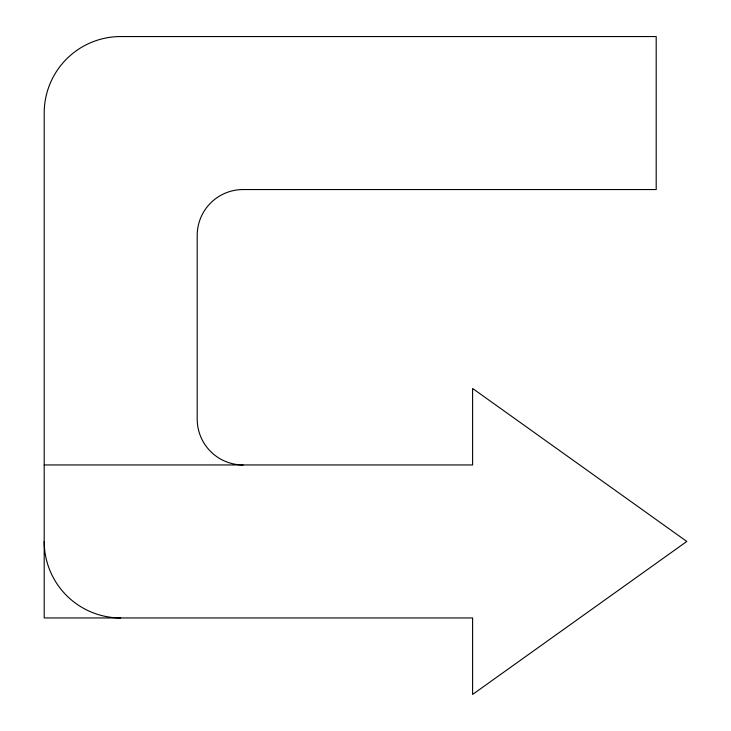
<?xml version="1.0" encoding="UTF-8"?>
<svg xmlns="http://www.w3.org/2000/svg" width="731" height="731" viewBox="0 0 731 731"><rect width="100%" height="100%" fill="white"/><g stroke="black" fill="none" stroke-linecap="round" stroke-linejoin="round"><path stroke-width="1.1" d="M44.198 464.953L472.601 464.953L472.601 388.453L686.802 541.452L472.601 694.45L472.601 617.951L44.198 617.951L44.198 113.049A76.499 76.499 0 0 1 120.697 36.55L656.2 36.55L656.2 189.548L243.103 189.548A45.898 45.898 0 0 0 197.196 235.446L197.196 419.046A45.898 45.898 0 0 0 243.103 464.953M120.697 617.951A76.499 76.499 0 0 1 44.198 541.452"/></g></svg>
